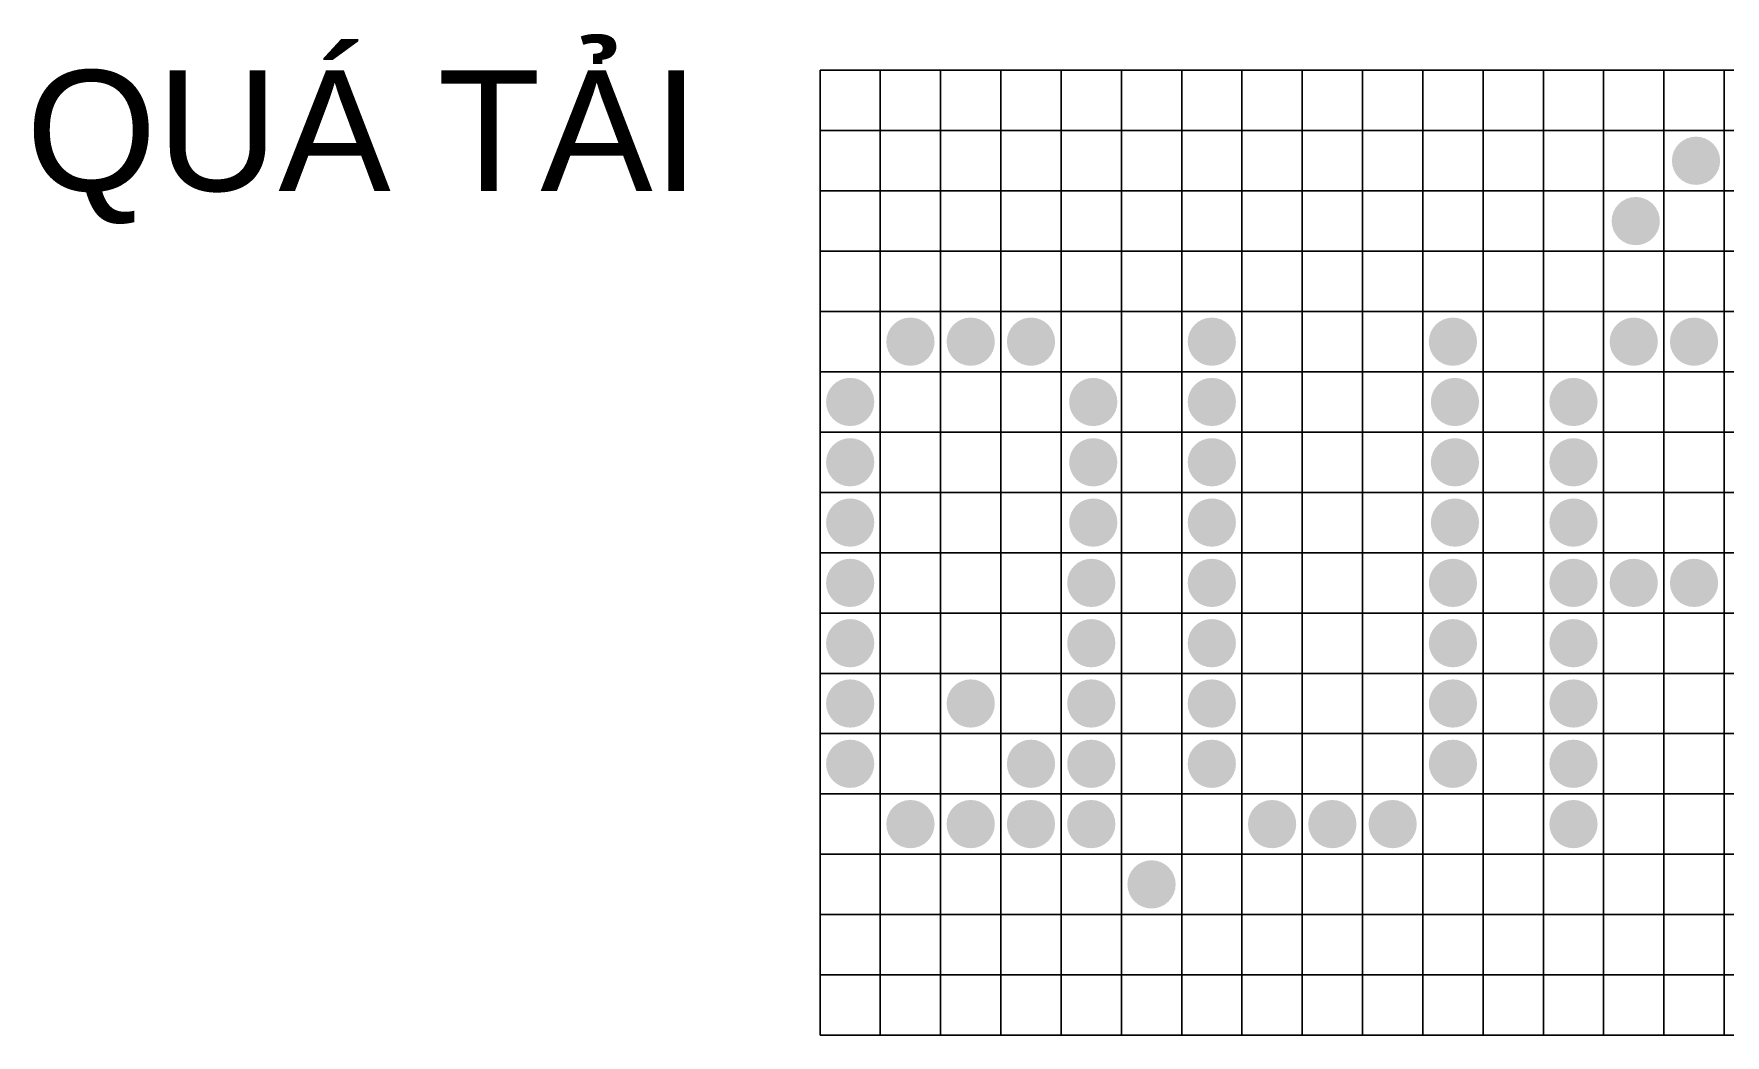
# Model space of a CAD drawing. Header units: millimetres. Extents: x -420 to 1601, y -250 to 2666.
# Drawn here: x -310.4 to -29.8, y 2500 to 2666 of the extents above; entities that cross this region are included whole.
import ezdxf

# ---------------------------------------------------------------- set-up
doc = ezdxf.new("R2010")
doc.units = ezdxf.units.MM
doc.layers.add('1', color=252, linetype='Continuous')
doc.styles.get("Standard").update_dxf_attribs({"font": 'arial.ttf'})

# ---------------------------------------------------------------- blocks, each defined once
blk = doc.blocks.new('A$C286635286')
at = {"layer": '1'}
for p, q in [((20, 160), (180, 160)), ((20, 0), (20, 160)), ((30, 0), (30, 160)), ((40, 0), (40, 160)), ((50, 0), (50, 160)), ((60, 0), (60, 160)), ((70, 0), (70, 160)), ((80, 0), (80, 160)), ((90, 0), (90, 160)), ((100, 0), (100, 160)), ((110, 0), (110, 160)), ((120, 0), (120, 160)), ((130, 0), (130, 160)), ((140, 0), (140, 160)), ((150, 0), (150, 160)), ((160, 0), (160, 160)), ((170, 0), (170, 160)), ((180, 160), (180, 0)), ((180, 150), (20, 150)), ((180, 140), (20, 140)), ((180, 130), (20, 130)), ((180, 120), (20, 120)), ((180, 110), (20, 110)), ((180, 100), (20, 100)), ((180, 90), (20, 90)), ((180, 80), (20, 80)), ((180, 70), (20, 70)), ((180, 60), (20, 60)), ((180, 50), (20, 50)), ((180, 40), (20, 40)), ((180, 30), (20, 30)), ((180, 20), (20, 20)), ((180, 10), (20, 10)), ((180, 0), (20, 0))]:
    blk.add_line(p, q, dxfattribs=at)

msp = doc.modelspace()

# ---------------------------------------------------------------- hatches: boundary and pattern name
at = {"true_color": 0xff4500}
h = msp.add_hatch(color=20, dxfattribs=at)
h.set_gradient(color1=(255, 69, 0), color2=(234, 62, 0), one_color=1, name='INVSPHERICAL')
h.paths.add_polyline_path([(-38.67, 2645, 1), (-30.67, 2645, 1)])
edge = h.paths.add_edge_path(flags=0)
edge.add_arc((-34.67, 2645), 4, 0, 360)
edge = h.paths.add_edge_path(flags=16)
edge.add_arc((-34.67, 2645), 4, 0, 360)
h = msp.add_hatch(color=20, dxfattribs=at)
h.set_gradient(color1=(255, 69, 0), color2=(234, 62, 0), one_color=1, name='INVSPHERICAL')
h.paths.add_polyline_path([(-48.67, 2635, 1), (-40.67, 2635, 1)])
edge = h.paths.add_edge_path(flags=0)
edge.add_arc((-44.67, 2635), 4, 0, 360)
edge = h.paths.add_edge_path(flags=16)
edge.add_arc((-44.67, 2635), 4, 0, 360)
h = msp.add_hatch(color=20, dxfattribs=at)
h.set_gradient(color1=(255, 69, 0), color2=(234, 62, 0), one_color=1, name='INVSPHERICAL')
edge = h.paths.add_edge_path(flags=17)
edge.add_arc((-165, 2615), 4, 0, 360)
h.paths.add_polyline_path([(-169, 2615, 1), (-161, 2615, 1)], flags=0)
edge = h.paths.add_edge_path(flags=16)
edge.add_arc((-165, 2615), 4, 0, 360)
h = msp.add_hatch(color=20, dxfattribs=at)
h.set_gradient(color1=(255, 69, 0), color2=(234, 62, 0), one_color=1, name='INVSPHERICAL')
h.paths.add_polyline_path([(-159, 2615, 1), (-151, 2615, 1)])
edge = h.paths.add_edge_path(flags=0)
edge.add_arc((-155, 2615), 4, 0, 360)
edge = h.paths.add_edge_path(flags=16)
edge.add_arc((-155, 2615), 4, 0, 360)
h = msp.add_hatch(color=20, dxfattribs=at)
h.set_gradient(color1=(255, 69, 0), color2=(234, 62, 0), one_color=1, name='INVSPHERICAL')
h.paths.add_polyline_path([(-149, 2615, 1), (-141, 2615, 1)])
edge = h.paths.add_edge_path(flags=0)
edge.add_arc((-145, 2615), 4, 0, 360)
edge = h.paths.add_edge_path(flags=16)
edge.add_arc((-145, 2615), 4, 0, 360)
h = msp.add_hatch(color=20, dxfattribs=at)
h.set_gradient(color1=(255, 69, 0), color2=(234, 62, 0), one_color=1, name='INVSPHERICAL')
h.paths.add_polyline_path([(-119, 2615, 1), (-111, 2615, 1)])
edge = h.paths.add_edge_path(flags=0)
edge.add_arc((-115, 2615), 4, 0, 360)
edge = h.paths.add_edge_path(flags=16)
edge.add_arc((-115, 2615), 4, 0, 360)
h = msp.add_hatch(color=20, dxfattribs=at)
h.set_gradient(color1=(255, 69, 0), color2=(234, 62, 0), one_color=1, name='INVSPHERICAL')
h.paths.add_polyline_path([(-79, 2615, 1), (-71, 2615, 1)])
edge = h.paths.add_edge_path(flags=0)
edge.add_arc((-75, 2615), 4, 0, 360)
edge = h.paths.add_edge_path(flags=16)
edge.add_arc((-75, 2615), 4, 0, 360)
h = msp.add_hatch(color=20, dxfattribs=at)
h.set_gradient(color1=(255, 69, 0), color2=(234, 62, 0), one_color=1, name='INVSPHERICAL')
h.paths.add_polyline_path([(-49, 2615, 1), (-41, 2615, 1)])
edge = h.paths.add_edge_path(flags=0)
edge.add_arc((-45, 2615), 4, 0, 360)
edge = h.paths.add_edge_path(flags=16)
edge.add_arc((-45, 2615), 4, 0, 360)
h = msp.add_hatch(color=20, dxfattribs=at)
h.set_gradient(color1=(255, 69, 0), color2=(234, 62, 0), one_color=1, name='INVSPHERICAL')
h.paths.add_polyline_path([(-39, 2615, 1), (-31, 2615, 1)])
edge = h.paths.add_edge_path(flags=0)
edge.add_arc((-35, 2615), 4, 0, 360)
edge = h.paths.add_edge_path(flags=16)
edge.add_arc((-35, 2615), 4, 0, 360)
h = msp.add_hatch(color=20, dxfattribs=at)
h.set_gradient(color1=(255, 69, 0), color2=(234, 62, 0), one_color=1, name='INVSPHERICAL')
h.paths.add_polyline_path([(-179, 2605, 1), (-171, 2605, 1)])
edge = h.paths.add_edge_path(flags=0)
edge.add_arc((-175, 2605), 4, 0, 360)
edge = h.paths.add_edge_path(flags=16)
edge.add_arc((-175, 2605), 4, 0, 360)
h = msp.add_hatch(color=20, dxfattribs=at)
h.set_gradient(color1=(255, 69, 0), color2=(234, 62, 0), one_color=1, name='INVSPHERICAL')
h.paths.add_polyline_path([(-138.67, 2605, 1), (-130.67, 2605, 1)])
edge = h.paths.add_edge_path(flags=0)
edge.add_arc((-134.67, 2605), 4, 0, 360)
edge = h.paths.add_edge_path(flags=16)
edge.add_arc((-134.67, 2605), 4, 0, 360)
h = msp.add_hatch(color=20, dxfattribs=at)
h.set_gradient(color1=(255, 69, 0), color2=(234, 62, 0), one_color=1, name='INVSPHERICAL')
h.paths.add_polyline_path([(-119, 2605, 1), (-111, 2605, 1)])
edge = h.paths.add_edge_path(flags=0)
edge.add_arc((-115, 2605), 4, 0, 360)
edge = h.paths.add_edge_path(flags=16)
edge.add_arc((-115, 2605), 4, 0, 360)
h = msp.add_hatch(color=20, dxfattribs=at)
h.set_gradient(color1=(255, 69, 0), color2=(234, 62, 0), one_color=1, name='INVSPHERICAL')
h.paths.add_polyline_path([(-78.67, 2605, 1), (-70.67, 2605, 1)])
edge = h.paths.add_edge_path(flags=0)
edge.add_arc((-74.67, 2605), 4, 0, 360)
edge = h.paths.add_edge_path(flags=16)
edge.add_arc((-74.67, 2605), 4, 0, 360)
h = msp.add_hatch(color=20, dxfattribs=at)
h.set_gradient(color1=(255, 69, 0), color2=(234, 62, 0), one_color=1, name='INVSPHERICAL')
h.paths.add_polyline_path([(-59, 2605, 1), (-51, 2605, 1)])
edge = h.paths.add_edge_path(flags=0)
edge.add_arc((-55, 2605), 4, 0, 360)
edge = h.paths.add_edge_path(flags=16)
edge.add_arc((-55, 2605), 4, 0, 360)
h = msp.add_hatch(color=20, dxfattribs=at)
h.set_gradient(color1=(255, 69, 0), color2=(234, 62, 0), one_color=1, name='INVSPHERICAL')
h.paths.add_polyline_path([(-179, 2595, 1), (-171, 2595, 1)])
edge = h.paths.add_edge_path(flags=0)
edge.add_arc((-175, 2595), 4, 0, 360)
edge = h.paths.add_edge_path(flags=16)
edge.add_arc((-175, 2595), 4, 0, 360)
h = msp.add_hatch(color=20, dxfattribs=at)
h.set_gradient(color1=(255, 69, 0), color2=(234, 62, 0), one_color=1, name='INVSPHERICAL')
h.paths.add_polyline_path([(-138.67, 2595, 1), (-130.67, 2595, 1)])
edge = h.paths.add_edge_path(flags=0)
edge.add_arc((-134.67, 2595), 4, 0, 360)
edge = h.paths.add_edge_path(flags=16)
edge.add_arc((-134.67, 2595), 4, 0, 360)
h = msp.add_hatch(color=20, dxfattribs=at)
h.set_gradient(color1=(255, 69, 0), color2=(234, 62, 0), one_color=1, name='INVSPHERICAL')
h.paths.add_polyline_path([(-119, 2595, 1), (-111, 2595, 1)])
edge = h.paths.add_edge_path(flags=0)
edge.add_arc((-115, 2595), 4, 0, 360)
edge = h.paths.add_edge_path(flags=16)
edge.add_arc((-115, 2595), 4, 0, 360)
h = msp.add_hatch(color=20, dxfattribs=at)
h.set_gradient(color1=(255, 69, 0), color2=(234, 62, 0), one_color=1, name='INVSPHERICAL')
h.paths.add_polyline_path([(-78.67, 2595, 1), (-70.67, 2595, 1)])
edge = h.paths.add_edge_path(flags=0)
edge.add_arc((-74.67, 2595), 4, 0, 360)
edge = h.paths.add_edge_path(flags=16)
edge.add_arc((-74.67, 2595), 4, 0, 360)
h = msp.add_hatch(color=20, dxfattribs=at)
h.set_gradient(color1=(255, 69, 0), color2=(234, 62, 0), one_color=1, name='INVSPHERICAL')
h.paths.add_polyline_path([(-59, 2595, 1), (-51, 2595, 1)])
edge = h.paths.add_edge_path(flags=0)
edge.add_arc((-55, 2595), 4, 0, 360)
edge = h.paths.add_edge_path(flags=16)
edge.add_arc((-55, 2595), 4, 0, 360)
h = msp.add_hatch(color=20, dxfattribs=at)
h.set_gradient(color1=(255, 69, 0), color2=(234, 62, 0), one_color=1, name='INVSPHERICAL')
h.paths.add_polyline_path([(-179, 2585, 1), (-171, 2585, 1)])
edge = h.paths.add_edge_path(flags=0)
edge.add_arc((-175, 2585), 4, 0, 360)
edge = h.paths.add_edge_path(flags=16)
edge.add_arc((-175, 2585), 4, 0, 360)
h = msp.add_hatch(color=20, dxfattribs=at)
h.set_gradient(color1=(255, 69, 0), color2=(234, 62, 0), one_color=1, name='INVSPHERICAL')
h.paths.add_polyline_path([(-138.67, 2585, 1), (-130.67, 2585, 1)])
edge = h.paths.add_edge_path(flags=0)
edge.add_arc((-134.67, 2585), 4, 0, 360)
edge = h.paths.add_edge_path(flags=16)
edge.add_arc((-134.67, 2585), 4, 0, 360)
h = msp.add_hatch(color=20, dxfattribs=at)
h.set_gradient(color1=(255, 69, 0), color2=(234, 62, 0), one_color=1, name='INVSPHERICAL')
h.paths.add_polyline_path([(-119, 2585, 1), (-111, 2585, 1)])
edge = h.paths.add_edge_path(flags=0)
edge.add_arc((-115, 2585), 4, 0, 360)
edge = h.paths.add_edge_path(flags=16)
edge.add_arc((-115, 2585), 4, 0, 360)
h = msp.add_hatch(color=20, dxfattribs=at)
h.set_gradient(color1=(255, 69, 0), color2=(234, 62, 0), one_color=1, name='INVSPHERICAL')
h.paths.add_polyline_path([(-78.67, 2585, 1), (-70.67, 2585, 1)])
edge = h.paths.add_edge_path(flags=0)
edge.add_arc((-74.67, 2585), 4, 0, 360)
edge = h.paths.add_edge_path(flags=16)
edge.add_arc((-74.67, 2585), 4, 0, 360)
h = msp.add_hatch(color=20, dxfattribs=at)
h.set_gradient(color1=(255, 69, 0), color2=(234, 62, 0), one_color=1, name='INVSPHERICAL')
h.paths.add_polyline_path([(-59, 2585, 1), (-51, 2585, 1)])
edge = h.paths.add_edge_path(flags=0)
edge.add_arc((-55, 2585), 4, 0, 360)
edge = h.paths.add_edge_path(flags=16)
edge.add_arc((-55, 2585), 4, 0, 360)
h = msp.add_hatch(color=20, dxfattribs=at)
h.set_gradient(color1=(255, 69, 0), color2=(234, 62, 0), one_color=1, name='INVSPHERICAL')
h.paths.add_polyline_path([(-179, 2575, 1), (-171, 2575, 1)])
edge = h.paths.add_edge_path(flags=0)
edge.add_arc((-175, 2575), 4, 0, 360)
edge = h.paths.add_edge_path(flags=16)
edge.add_arc((-175, 2575), 4, 0, 360)
h = msp.add_hatch(color=20, dxfattribs=at)
h.set_gradient(color1=(255, 69, 0), color2=(234, 62, 0), one_color=1, name='INVSPHERICAL')
h.paths.add_polyline_path([(-139, 2575, 1), (-131, 2575, 1)])
edge = h.paths.add_edge_path(flags=0)
edge.add_arc((-135, 2575), 4, 0, 360)
edge = h.paths.add_edge_path(flags=16)
edge.add_arc((-135, 2575), 4, 0, 360)
h = msp.add_hatch(color=20, dxfattribs=at)
h.set_gradient(color1=(255, 69, 0), color2=(234, 62, 0), one_color=1, name='INVSPHERICAL')
h.paths.add_polyline_path([(-119, 2575, 1), (-111, 2575, 1)])
edge = h.paths.add_edge_path(flags=0)
edge.add_arc((-115, 2575), 4, 0, 360)
edge = h.paths.add_edge_path(flags=16)
edge.add_arc((-115, 2575), 4, 0, 360)
h = msp.add_hatch(color=20, dxfattribs=at)
h.set_gradient(color1=(255, 69, 0), color2=(234, 62, 0), one_color=1, name='INVSPHERICAL')
h.paths.add_polyline_path([(-79, 2575, 1), (-71, 2575, 1)])
edge = h.paths.add_edge_path(flags=0)
edge.add_arc((-75, 2575), 4, 0, 360)
edge = h.paths.add_edge_path(flags=16)
edge.add_arc((-75, 2575), 4, 0, 360)
h = msp.add_hatch(color=20, dxfattribs=at)
h.set_gradient(color1=(255, 69, 0), color2=(234, 62, 0), one_color=1, name='INVSPHERICAL')
h.paths.add_polyline_path([(-59, 2575, 1), (-51, 2575, 1)])
edge = h.paths.add_edge_path(flags=0)
edge.add_arc((-55, 2575), 4, 0, 360)
edge = h.paths.add_edge_path(flags=16)
edge.add_arc((-55, 2575), 4, 0, 360)
h = msp.add_hatch(color=20, dxfattribs=at)
h.set_gradient(color1=(255, 69, 0), color2=(234, 62, 0), one_color=1, name='INVSPHERICAL')
h.paths.add_polyline_path([(-49, 2575, 1), (-41, 2575, 1)])
edge = h.paths.add_edge_path(flags=0)
edge.add_arc((-45, 2575), 4, 0, 360)
edge = h.paths.add_edge_path(flags=16)
edge.add_arc((-45, 2575), 4, 0, 360)
h = msp.add_hatch(color=20, dxfattribs=at)
h.set_gradient(color1=(255, 69, 0), color2=(234, 62, 0), one_color=1, name='INVSPHERICAL')
h.paths.add_polyline_path([(-39, 2575, 1), (-31, 2575, 1)])
edge = h.paths.add_edge_path(flags=0)
edge.add_arc((-35, 2575), 4, 0, 360)
edge = h.paths.add_edge_path(flags=16)
edge.add_arc((-35, 2575), 4, 0, 360)
h = msp.add_hatch(color=20, dxfattribs=at)
h.set_gradient(color1=(255, 69, 0), color2=(234, 62, 0), one_color=1, name='INVSPHERICAL')
h.paths.add_polyline_path([(-179, 2565, 1), (-171, 2565, 1)])
edge = h.paths.add_edge_path(flags=0)
edge.add_arc((-175, 2565), 4, 0, 360)
edge = h.paths.add_edge_path(flags=16)
edge.add_arc((-175, 2565), 4, 0, 360)
h = msp.add_hatch(color=20, dxfattribs=at)
h.set_gradient(color1=(255, 69, 0), color2=(234, 62, 0), one_color=1, name='INVSPHERICAL')
h.paths.add_polyline_path([(-139, 2565, 1), (-131, 2565, 1)])
edge = h.paths.add_edge_path(flags=0)
edge.add_arc((-135, 2565), 4, 0, 360)
edge = h.paths.add_edge_path(flags=16)
edge.add_arc((-135, 2565), 4, 0, 360)
h = msp.add_hatch(color=20, dxfattribs=at)
h.set_gradient(color1=(255, 69, 0), color2=(234, 62, 0), one_color=1, name='INVSPHERICAL')
h.paths.add_polyline_path([(-119, 2565, 1), (-111, 2565, 1)])
edge = h.paths.add_edge_path(flags=0)
edge.add_arc((-115, 2565), 4, 0, 360)
edge = h.paths.add_edge_path(flags=16)
edge.add_arc((-115, 2565), 4, 0, 360)
h = msp.add_hatch(color=20, dxfattribs=at)
h.set_gradient(color1=(255, 69, 0), color2=(234, 62, 0), one_color=1, name='INVSPHERICAL')
h.paths.add_polyline_path([(-79, 2565, 1), (-71, 2565, 1)])
edge = h.paths.add_edge_path(flags=0)
edge.add_arc((-75, 2565), 4, 0, 360)
edge = h.paths.add_edge_path(flags=16)
edge.add_arc((-75, 2565), 4, 0, 360)
h = msp.add_hatch(color=20, dxfattribs=at)
h.set_gradient(color1=(255, 69, 0), color2=(234, 62, 0), one_color=1, name='INVSPHERICAL')
h.paths.add_polyline_path([(-59, 2565, 1), (-51, 2565, 1)])
edge = h.paths.add_edge_path(flags=0)
edge.add_arc((-55, 2565), 4, 0, 360)
edge = h.paths.add_edge_path(flags=16)
edge.add_arc((-55, 2565), 4, 0, 360)
h = msp.add_hatch(color=20, dxfattribs=at)
h.set_gradient(color1=(255, 69, 0), color2=(234, 62, 0), one_color=1, name='INVSPHERICAL')
h.paths.add_polyline_path([(-179, 2555, 1), (-171, 2555, 1)])
edge = h.paths.add_edge_path(flags=0)
edge.add_arc((-175, 2555), 4, 0, 360)
edge = h.paths.add_edge_path(flags=16)
edge.add_arc((-175, 2555), 4, 0, 360)
h = msp.add_hatch(color=20, dxfattribs=at)
h.set_gradient(color1=(255, 69, 0), color2=(234, 62, 0), one_color=1, name='INVSPHERICAL')
h.paths.add_polyline_path([(-159, 2555, 1), (-151, 2555, 1)])
edge = h.paths.add_edge_path(flags=0)
edge.add_arc((-155, 2555), 4, 0, 360)
edge = h.paths.add_edge_path(flags=16)
edge.add_arc((-155, 2555), 4, 0, 360)
h = msp.add_hatch(color=20, dxfattribs=at)
h.set_gradient(color1=(255, 69, 0), color2=(234, 62, 0), one_color=1, name='INVSPHERICAL')
h.paths.add_polyline_path([(-139, 2555, 1), (-131, 2555, 1)])
edge = h.paths.add_edge_path(flags=0)
edge.add_arc((-135, 2555), 4, 0, 360)
edge = h.paths.add_edge_path(flags=16)
edge.add_arc((-135, 2555), 4, 0, 360)
h = msp.add_hatch(color=20, dxfattribs=at)
h.set_gradient(color1=(255, 69, 0), color2=(234, 62, 0), one_color=1, name='INVSPHERICAL')
h.paths.add_polyline_path([(-119, 2555, 1), (-111, 2555, 1)])
edge = h.paths.add_edge_path(flags=0)
edge.add_arc((-115, 2555), 4, 0, 360)
edge = h.paths.add_edge_path(flags=16)
edge.add_arc((-115, 2555), 4, 0, 360)
h = msp.add_hatch(color=20, dxfattribs=at)
h.set_gradient(color1=(255, 69, 0), color2=(234, 62, 0), one_color=1, name='INVSPHERICAL')
h.paths.add_polyline_path([(-79, 2555, 1), (-71, 2555, 1)])
edge = h.paths.add_edge_path(flags=0)
edge.add_arc((-75, 2555), 4, 0, 360)
edge = h.paths.add_edge_path(flags=16)
edge.add_arc((-75, 2555), 4, 0, 360)
h = msp.add_hatch(color=20, dxfattribs=at)
h.set_gradient(color1=(255, 69, 0), color2=(234, 62, 0), one_color=1, name='INVSPHERICAL')
h.paths.add_polyline_path([(-59, 2555, 1), (-51, 2555, 1)])
edge = h.paths.add_edge_path(flags=0)
edge.add_arc((-55, 2555), 4, 0, 360)
edge = h.paths.add_edge_path(flags=16)
edge.add_arc((-55, 2555), 4, 0, 360)
h = msp.add_hatch(color=20, dxfattribs=at)
h.set_gradient(color1=(255, 69, 0), color2=(234, 62, 0), one_color=1, name='INVSPHERICAL')
h.paths.add_polyline_path([(-179, 2545, 1), (-171, 2545, 1)])
edge = h.paths.add_edge_path(flags=0)
edge.add_arc((-175, 2545), 4, 0, 360)
edge = h.paths.add_edge_path(flags=16)
edge.add_arc((-175, 2545), 4, 0, 360)
h = msp.add_hatch(color=20, dxfattribs=at)
h.set_gradient(color1=(255, 69, 0), color2=(234, 62, 0), one_color=1, name='INVSPHERICAL')
h.paths.add_polyline_path([(-149, 2545, 1), (-141, 2545, 1)])
edge = h.paths.add_edge_path(flags=0)
edge.add_arc((-145, 2545), 4, 0, 360)
edge = h.paths.add_edge_path(flags=16)
edge.add_arc((-145, 2545), 4, 0, 360)
h = msp.add_hatch(color=20, dxfattribs=at)
h.set_gradient(color1=(255, 69, 0), color2=(234, 62, 0), one_color=1, name='INVSPHERICAL')
h.paths.add_polyline_path([(-139, 2545, 1), (-131, 2545, 1)])
edge = h.paths.add_edge_path(flags=0)
edge.add_arc((-135, 2545), 4, 0, 360)
edge = h.paths.add_edge_path(flags=16)
edge.add_arc((-135, 2545), 4, 0, 360)
h = msp.add_hatch(color=20, dxfattribs=at)
h.set_gradient(color1=(255, 69, 0), color2=(234, 62, 0), one_color=1, name='INVSPHERICAL')
h.paths.add_polyline_path([(-119, 2545, 1), (-111, 2545, 1)])
edge = h.paths.add_edge_path(flags=0)
edge.add_arc((-115, 2545), 4, 0, 360)
edge = h.paths.add_edge_path(flags=16)
edge.add_arc((-115, 2545), 4, 0, 360)
h = msp.add_hatch(color=20, dxfattribs=at)
h.set_gradient(color1=(255, 69, 0), color2=(234, 62, 0), one_color=1, name='INVSPHERICAL')
h.paths.add_polyline_path([(-79, 2545, 1), (-71, 2545, 1)])
edge = h.paths.add_edge_path(flags=0)
edge.add_arc((-75, 2545), 4, 0, 360)
edge = h.paths.add_edge_path(flags=16)
edge.add_arc((-75, 2545), 4, 0, 360)
h = msp.add_hatch(color=20, dxfattribs=at)
h.set_gradient(color1=(255, 69, 0), color2=(234, 62, 0), one_color=1, name='INVSPHERICAL')
h.paths.add_polyline_path([(-59, 2545, 1), (-51, 2545, 1)])
edge = h.paths.add_edge_path(flags=0)
edge.add_arc((-55, 2545), 4, 0, 360)
edge = h.paths.add_edge_path(flags=16)
edge.add_arc((-55, 2545), 4, 0, 360)
h = msp.add_hatch(color=20, dxfattribs=at)
h.set_gradient(color1=(255, 69, 0), color2=(234, 62, 0), one_color=1, name='INVSPHERICAL')
h.paths.add_polyline_path([(-169, 2535, 1), (-161, 2535, 1)])
edge = h.paths.add_edge_path(flags=0)
edge.add_arc((-165, 2535), 4, 0, 360)
edge = h.paths.add_edge_path(flags=16)
edge.add_arc((-165, 2535), 4, 0, 360)
h = msp.add_hatch(color=20, dxfattribs=at)
h.set_gradient(color1=(255, 69, 0), color2=(234, 62, 0), one_color=1, name='INVSPHERICAL')
h.paths.add_polyline_path([(-159, 2535, 1), (-151, 2535, 1)])
edge = h.paths.add_edge_path(flags=0)
edge.add_arc((-155, 2535), 4, 0, 360)
edge = h.paths.add_edge_path(flags=16)
edge.add_arc((-155, 2535), 4, 0, 360)
h = msp.add_hatch(color=20, dxfattribs=at)
h.set_gradient(color1=(255, 69, 0), color2=(234, 62, 0), one_color=1, name='INVSPHERICAL')
h.paths.add_polyline_path([(-149, 2535, 1), (-141, 2535, 1)])
edge = h.paths.add_edge_path(flags=0)
edge.add_arc((-145, 2535), 4, 0, 360)
edge = h.paths.add_edge_path(flags=16)
edge.add_arc((-145, 2535), 4, 0, 360)
h = msp.add_hatch(color=20, dxfattribs=at)
h.set_gradient(color1=(255, 69, 0), color2=(234, 62, 0), one_color=1, name='INVSPHERICAL')
h.paths.add_polyline_path([(-139, 2535, 1), (-131, 2535, 1)])
edge = h.paths.add_edge_path(flags=0)
edge.add_arc((-135, 2535), 4, 0, 360)
edge = h.paths.add_edge_path(flags=16)
edge.add_arc((-135, 2535), 4, 0, 360)
h = msp.add_hatch(color=20, dxfattribs=at)
h.set_gradient(color1=(255, 69, 0), color2=(234, 62, 0), one_color=1, name='INVSPHERICAL')
h.paths.add_polyline_path([(-109, 2535, 1), (-101, 2535, 1)])
edge = h.paths.add_edge_path(flags=0)
edge.add_arc((-105, 2535), 4, 0, 360)
edge = h.paths.add_edge_path(flags=16)
edge.add_arc((-105, 2535), 4, 0, 360)
h = msp.add_hatch(color=20, dxfattribs=at)
h.set_gradient(color1=(255, 69, 0), color2=(234, 62, 0), one_color=1, name='INVSPHERICAL')
h.paths.add_polyline_path([(-99, 2535, 1), (-91, 2535, 1)])
edge = h.paths.add_edge_path(flags=0)
edge.add_arc((-95, 2535), 4, 0, 360)
edge = h.paths.add_edge_path(flags=16)
edge.add_arc((-95, 2535), 4, 0, 360)
h = msp.add_hatch(color=20, dxfattribs=at)
h.set_gradient(color1=(255, 69, 0), color2=(234, 62, 0), one_color=1, name='INVSPHERICAL')
h.paths.add_polyline_path([(-89, 2535, 1), (-81, 2535, 1)])
edge = h.paths.add_edge_path(flags=0)
edge.add_arc((-85, 2535), 4, 0, 360)
edge = h.paths.add_edge_path(flags=16)
edge.add_arc((-85, 2535), 4, 0, 360)
h = msp.add_hatch(color=20, dxfattribs=at)
h.set_gradient(color1=(255, 69, 0), color2=(234, 62, 0), one_color=1, name='INVSPHERICAL')
h.paths.add_polyline_path([(-59, 2535, 1), (-51, 2535, 1)])
edge = h.paths.add_edge_path(flags=0)
edge.add_arc((-55, 2535), 4, 0, 360)
edge = h.paths.add_edge_path(flags=16)
edge.add_arc((-55, 2535), 4, 0, 360)
h = msp.add_hatch(color=20, dxfattribs=at)
h.set_gradient(color1=(255, 69, 0), color2=(234, 62, 0), one_color=1, name='INVSPHERICAL')
h.paths.add_polyline_path([(-129, 2525, 1), (-121, 2525, 1)])
edge = h.paths.add_edge_path(flags=0)
edge.add_arc((-125, 2525), 4, 0, 360)
edge = h.paths.add_edge_path(flags=16)
edge.add_arc((-125, 2525), 4, 0, 360)

# ---------------------------------------------------------------- block references
msp.add_blockref('A$C286635286', (-200, 2500))

# ---------------------------------------------------------------- texts
at = {"insert": (-200, 2660), "char_height": 2.5, "width": 284.3696, "attachment_point": 3}
msp.add_mtext('{\\H8x;QUÁ TẢI}', dxfattribs=at)

doc.saveas('drawing.dxf')
